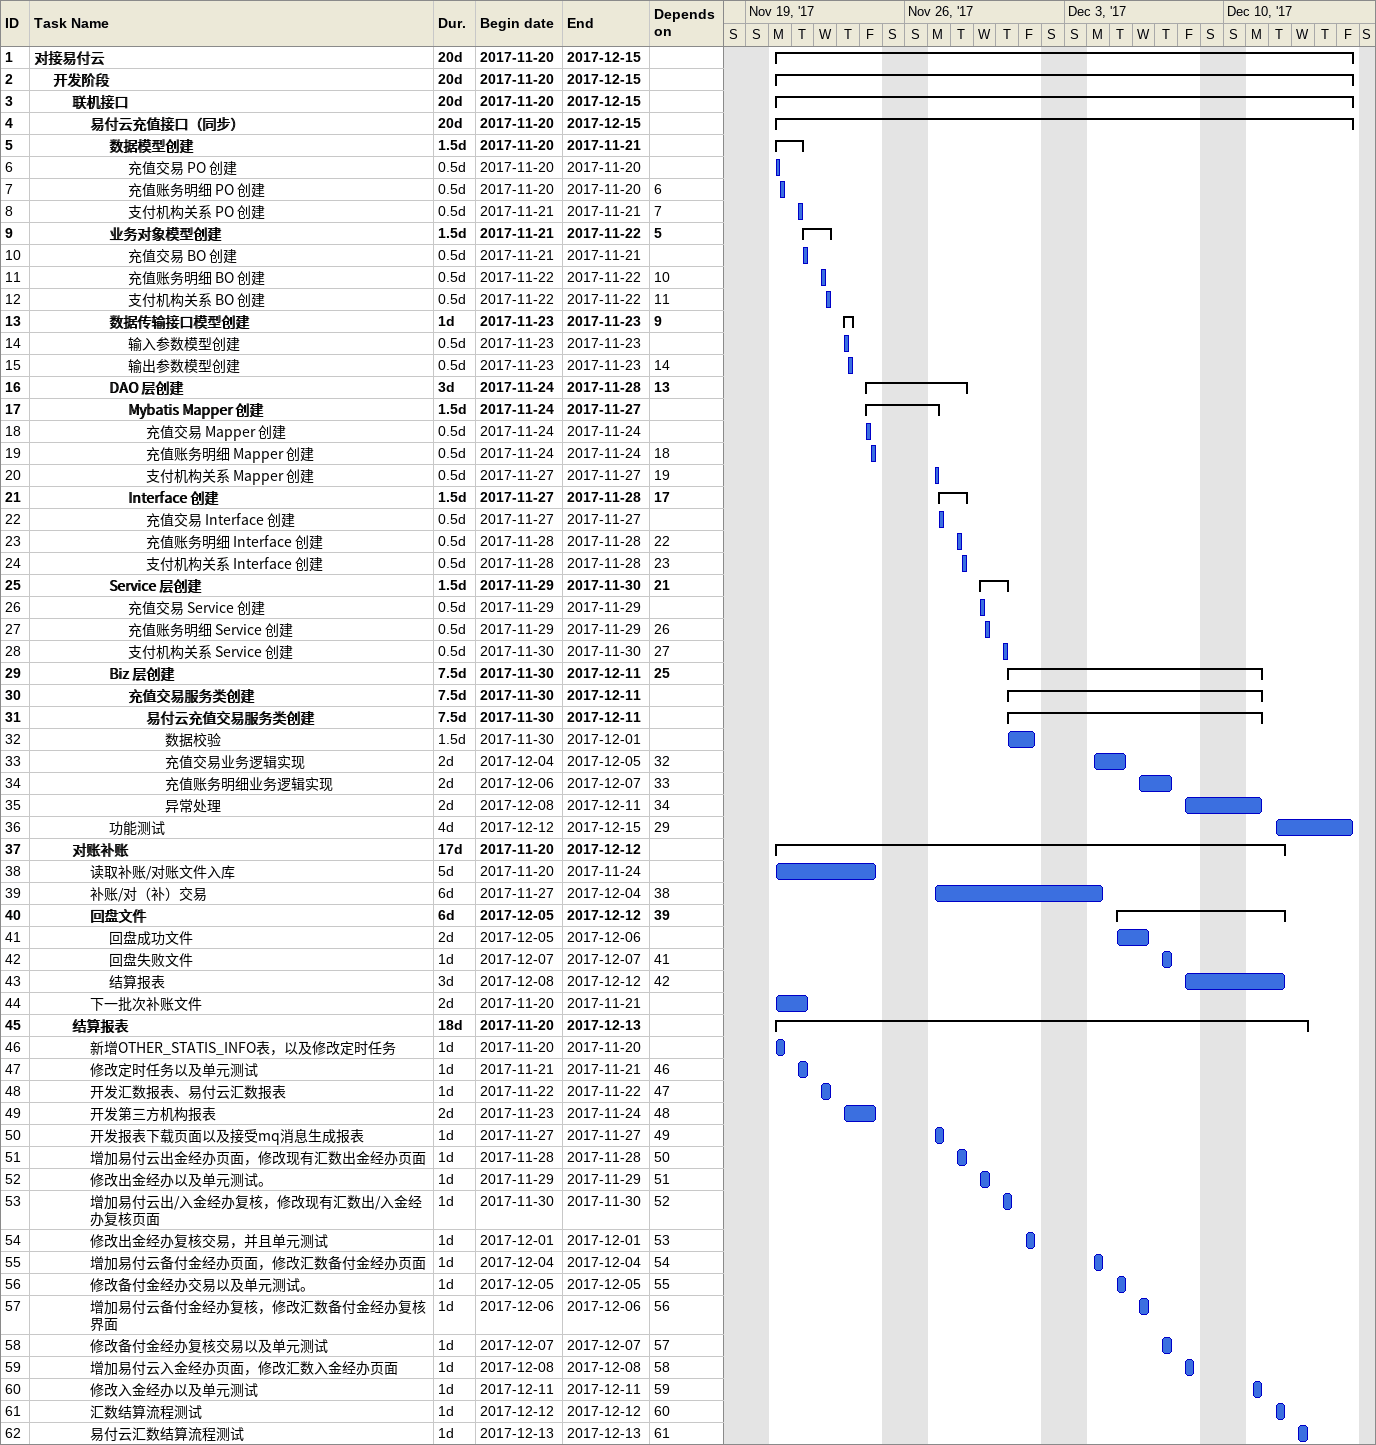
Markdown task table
| ID | Level | Task | Duration | Start | Finish | Predecessors |
|---|---|---|---|---|---|---|
| 1 | 1 | **对接易付云** | 20d | 2017-11-20 | 2017-12-15 |  |
| 2 | 2 | **开发阶段** | 20d | 2017-11-20 | 2017-12-15 |  |
| 3 | 3 | **联机接口** | 20d | 2017-11-20 | 2017-12-15 |  |
| 4 | 4 | **易付云充值接口（同步）** | 20d | 2017-11-20 | 2017-12-15 |  |
| 5 | 5 | **数据模型创建** | 1.5d | 2017-11-20 | 2017-11-21 |  |
| 6 | 6 | 充值交易 PO 创建 | 0.5d | 2017-11-20 | 2017-11-20 |  |
| 7 | 6 | 充值账务明细 PO 创建 | 0.5d | 2017-11-20 | 2017-11-20 | 6 |
| 8 | 6 | 支付机构关系 PO 创建 | 0.5d | 2017-11-21 | 2017-11-21 | 7 |
| 9 | 5 | **业务对象模型创建** | 1.5d | 2017-11-21 | 2017-11-22 | 5 |
| 10 | 6 | 充值交易 BO 创建 | 0.5d | 2017-11-21 | 2017-11-21 |  |
| 11 | 6 | 充值账务明细 BO 创建 | 0.5d | 2017-11-22 | 2017-11-22 | 10 |
| 12 | 6 | 支付机构关系 BO 创建 | 0.5d | 2017-11-22 | 2017-11-22 | 11 |
| 13 | 5 | **数据传输接口模型创建** | 1d | 2017-11-23 | 2017-11-23 | 9 |
| 14 | 6 | 输入参数模型创建 | 0.5d | 2017-11-23 | 2017-11-23 |  |
| 15 | 6 | 输出参数模型创建 | 0.5d | 2017-11-23 | 2017-11-23 | 14 |
| 16 | 5 | **DAO 层创建** | 3d | 2017-11-24 | 2017-11-28 | 13 |
| 17 | 6 | **Mybatis Mapper 创建** | 1.5d | 2017-11-24 | 2017-11-27 |  |
| 18 | 7 | 充值交易 Mapper 创建 | 0.5d | 2017-11-24 | 2017-11-24 |  |
| 19 | 7 | 充值账务明细 Mapper 创建 | 0.5d | 2017-11-24 | 2017-11-24 | 18 |
| 20 | 7 | 支付机构关系 Mapper 创建 | 0.5d | 2017-11-27 | 2017-11-27 | 19 |
| 21 | 6 | **Interface 创建** | 1.5d | 2017-11-27 | 2017-11-28 | 17 |
| 22 | 7 | 充值交易 Interface 创建 | 0.5d | 2017-11-27 | 2017-11-27 |  |
| 23 | 7 | 充值账务明细 Interface 创建 | 0.5d | 2017-11-28 | 2017-11-28 | 22 |
| 24 | 7 | 支付机构关系 Interface 创建 | 0.5d | 2017-11-28 | 2017-11-28 | 23 |
| 25 | 5 | **Service 层创建** | 1.5d | 2017-11-29 | 2017-11-30 | 21 |
| 26 | 6 | 充值交易 Service 创建 | 0.5d | 2017-11-29 | 2017-11-29 |  |
| 27 | 6 | 充值账务明细 Service 创建 | 0.5d | 2017-11-29 | 2017-11-29 | 26 |
| 28 | 6 | 支付机构关系 Service 创建 | 0.5d | 2017-11-30 | 2017-11-30 | 27 |
| 29 | 5 | **Biz 层创建** | 7.5d | 2017-11-30 | 2017-12-11 | 25 |
| 30 | 6 | **充值交易服务类创建** | 7.5d | 2017-11-30 | 2017-12-11 |  |
| 31 | 7 | **易付云充值交易服务类创建** | 7.5d | 2017-11-30 | 2017-12-11 |  |
| 32 | 8 | 数据校验 | 1.5d | 2017-11-30 | 2017-12-01 |  |
| 33 | 8 | 充值交易业务逻辑实现 | 2d | 2017-12-04 | 2017-12-05 | 32 |
| 34 | 8 | 充值账务明细业务逻辑实现 | 2d | 2017-12-06 | 2017-12-07 | 33 |
| 35 | 8 | 异常处理 | 2d | 2017-12-08 | 2017-12-11 | 34 |
| 36 | 5 | 功能测试 | 4d | 2017-12-12 | 2017-12-15 | 29 |
| 37 | 3 | **对账补账** | 17d | 2017-11-20 | 2017-12-12 |  |
| 38 | 4 | 读取补账/对账文件入库 | 5d | 2017-11-20 | 2017-11-24 |  |
| 39 | 4 | 补账/对（补）交易 | 6d | 2017-11-27 | 2017-12-04 | 38 |
| 40 | 4 | **回盘文件** | 6d | 2017-12-05 | 2017-12-12 | 39 |
| 41 | 5 | 回盘成功文件 | 2d | 2017-12-05 | 2017-12-06 |  |
| 42 | 5 | 回盘失败文件 | 1d | 2017-12-07 | 2017-12-07 | 41 |
| 43 | 5 | 结算报表 | 3d | 2017-12-08 | 2017-12-12 | 42 |
| 44 | 4 | 下一批次补账文件 | 2d | 2017-11-20 | 2017-11-21 |  |
| 45 | 3 | **结算报表** | 18d | 2017-11-20 | 2017-12-13 |  |
| 46 | 4 | 新增OTHER_STATIS_INFO表，以及修改定时任务 | 1d | 2017-11-20 | 2017-11-20 |  |
| 47 | 4 | 修改定时任务以及单元测试 | 1d | 2017-11-21 | 2017-11-21 | 46 |
| 48 | 4 | 开发汇数报表、易付云汇数报表 | 1d | 2017-11-22 | 2017-11-22 | 47 |
| 49 | 4 | 开发第三方机构报表 | 2d | 2017-11-23 | 2017-11-24 | 48 |
| 50 | 4 | 开发报表下载页面以及接受mq消息生成报表 | 1d | 2017-11-27 | 2017-11-27 | 49 |
| 51 | 4 | 增加易付云出金经办页面，修改现有汇数出金经办页面 | 1d | 2017-11-28 | 2017-11-28 | 50 |
| 52 | 4 | 修改出金经办以及单元测试。 | 1d | 2017-11-29 | 2017-11-29 | 51 |
| 53 | 4 | 增加易付云出/入金经办复核，修改现有汇数出/入金经办复核页面 | 1d | 2017-11-30 | 2017-11-30 | 52 |
| 54 | 4 | 修改出金经办复核交易，并且单元测试 | 1d | 2017-12-01 | 2017-12-01 | 53 |
| 55 | 4 | 增加易付云备付金经办页面，修改汇数备付金经办页面 | 1d | 2017-12-04 | 2017-12-04 | 54 |
| 56 | 4 | 修改备付金经办交易以及单元测试。 | 1d | 2017-12-05 | 2017-12-05 | 55 |
| 57 | 4 | 增加易付云备付金经办复核，修改汇数备付金经办复核界面 | 1d | 2017-12-06 | 2017-12-06 | 56 |
| 58 | 4 | 修改备付金经办复核交易以及单元测试 | 1d | 2017-12-07 | 2017-12-07 | 57 |
| 59 | 4 | 增加易付云入金经办页面，修改汇数入金经办页面 | 1d | 2017-12-08 | 2017-12-08 | 58 |
| 60 | 4 | 修改入金经办以及单元测试 | 1d | 2017-12-11 | 2017-12-11 | 59 |
| 61 | 4 | 汇数结算流程测试 | 1d | 2017-12-12 | 2017-12-12 | 60 |
| 62 | 4 | 易付云汇数结算流程测试 | 1d | 2017-12-13 | 2017-12-13 | 61 |
